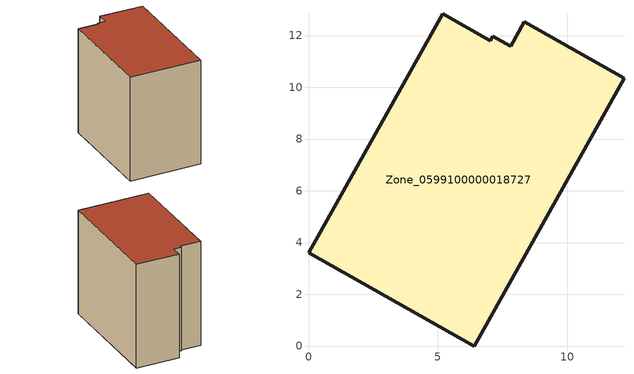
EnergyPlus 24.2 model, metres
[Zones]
Zone_0599100000018727
 floor ground (C_G): 6.42,0 0,3.6 5.18,12.84 7.03,11.8 7.13,11.98 7.82,11.59 8.35,12.53 12.2,10.35 z0
 wall outside (C_F): 0,3.6 6.42,0 12.2,10.35 8.35,12.53 7.82,11.59 7.13,11.98 7.03,11.8 5.18,12.84 0,3.6 z0:10.94
 roof outside (C_R): 5.18,12.84 0,3.6 6.42,0 12.2,10.35 8.35,12.53 7.82,11.59 7.13,11.98 7.03,11.8 z10.94
[BUILDING]
Pand.0599100000018727: North Axis=0; Terrain=City; Loads Convergence Tolerance Value=0.04; Temperature Convergence Tolerance Value=0.4; Solar Distribution=FullExterior; Maximum Number of Warmup Days=25; Minimum Number of Warmup Days=1
[Site:Location]
Rotterdam.The.Hague.AP_ZH_NLD Design_Conditions: Latitude=51.96; Longitude=4.45; Time Zone=1; Elevation=-4.5
[SITE:GROUNDTEMPERATURE:BUILDINGSURFACE]
18, 18, 18, 18, 18, 18, 18, 18, 18, 18, 18, 18
[MATERIAL] Thermal Absorptance=0.9; Solar Absorptance=0.7; Visible Absorptance=0.7
Name | Roughness | Thickness | Conductivity | Density | Specific Heat
G.TI.1946 | MediumSmooth | 0.15 | 1 | 540 | 1210
F.TI.1946 | Rough | 0.3 | 0.857143 | 1920 | 840
R.TI.1946 | MediumRough | 0.2 | 0.1 | 1500 | 1000
[CONSTRUCTION]
C_G: G.TI.1946
C_F: F.TI.1946
C_R: R.TI.1946
[ZONE]
Zone_0599100000018727: Type=1; Multiplier=1; Ceiling Height=Autocalculate; Volume=Autocalculate; Floor Area=autocalculate; Part of Total Floor Area=Yes
[ZONEINFILTRATION:DESIGNFLOWRATE]
Infil_Zone_0599100000018727: Zone or ZoneList or Space or SpaceList=Zone_0599100000018727; Schedule=AlwaysOn; Design Flow Rate Calculation Method=Flow/Area; Flow Rate per Floor Area=0.003; Constant Term Coefficient=1; Temperature Term Coefficient=0; Velocity Term Coefficient=0; Velocity Squared Term Coefficient=0
[HVACTEMPLATE:ZONE:IDEALLOADSAIRSYSTEM]
Zone_0599100000018727: Maximum Heating Supply Air Temperature=50; Minimum Cooling Supply Air Temperature=13; Maximum Heating Supply Air Humidity Ratio=0.0156; Minimum Cooling Supply Air Humidity Ratio=0.0077; Heating Limit=NoLimit; Cooling Limit=NoLimit; Dehumidification Control Type=ConstantSensibleHeatRatio; Cooling Sensible Heat Ratio=0.7; Dehumidification Setpoint=60; Humidification Control Type=None; Humidification Setpoint=30; Outdoor Air Method=None; Outdoor Air Flow Rate per Person=0.00944; Outdoor Air Flow Rate per Zone Floor Area=0; Outdoor Air Flow Rate per Zone=0; Demand Controlled Ventilation Type=None; Outdoor Air Economizer Type=NoEconomizer; Heat Recovery Type=None; Sensible Heat Recovery Effectiveness=0.7; Latent Heat Recovery Effectiveness=0.65
[ZONECONTROL:THERMOSTAT]
ThermostatControl_Zone_0599100000018727: Zone or ZoneList=Zone_0599100000018727; Control Type Schedule=DualSetpointControlType; Control 1=Thermostat_Zone_0599100000018727; Temperature Difference Between Cutout And Setpoint=0
[THERMOSTATSETPOINT:DUALSETPOINT]
Thermostat_Zone_0599100000018727: Heating Setpoint Temperature Schedule=HeatingSetpoint_Zone_0599100000018727; Cooling Setpoint Temperature Schedule=CoolingSetpoint_Zone_0599100000018727
[SCHEDULE:COMPACT]
HeatingSetpoint_Zone_0599100000018727: Through: 12/31, For: AllDays, Until: 24:00, 21
CoolingSetpoint_Zone_0599100000018727: Through: 12/31, For: AllDays, Until: 24:00, 24
DualSetpointControlType: Through: 12/31, For: AllDays, Until: 24:00, 4
AlwaysOn: Through: 12/31, For: AllDays, Until: 24:00, 1
